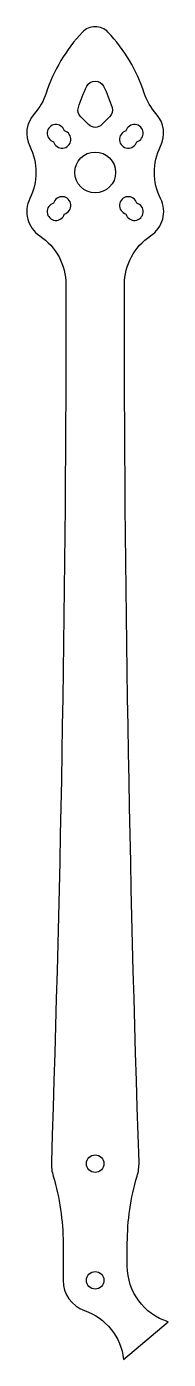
# Model space of a CAD drawing. Header units: millimetres. Extents: x -12 to 13, y -14 to 215.
import ezdxf

# ---------------------------------------------------------------- set-up
doc = ezdxf.new("R2010")
doc.units = ezdxf.units.MM

msp = doc.modelspace()

# ---------------------------------------------------------------- linework, layer by layer
for points in [[(5, 170.1), (5, 170.78, -0.251574), (9.48, 179.11, 0.379311), (11.19, 185.52, -0.236434), (11.19, 194.48, 0.307908), (10.44, 200.05, -0.103701), (8.39, 203.61, 0.109795), (2.19, 214.05, 0.432404), (-2.19, 214.05, 0.109795), (-8.39, 203.61, -0.103701), (-10.44, 200.05, 0.307908), (-11.19, 194.48, -0.236434), (-11.19, 185.52, 0.379311), (-9.48, 179.11, -0.251574), (-5, 170.78), (-5, 170.1, -0.008327), (-7.5, 20.25, 0.08131), (-7.18, 17.85, -0.072934), (-5.5, 6.36), (-5.5, 0, 0.319211), (-1.81, -5.19, -0.289552), (4.85, -13.56), (12.51, -7.13, -0.327766), (5.5, 2.41), (5.5, 6.36, -0.072934), (7.18, 17.85, 0.08131), (7.5, 20.25, -0.008327)], [(-1.13, 198.2), (-2.47, 199.55, -0.275074), (-2.88, 201.13, -0.044723), (-1.43, 204.78, -0.615641), (1.43, 204.78, -0.044723), (2.88, 201.13, -0.275074), (2.47, 199.55), (1.13, 198.2, -0.414214)], [(-7.11, 195.27, 1.732051), (-5.27, 197.11, 1.732051)], [(5.27, 197.11, 1.732051), (7.11, 195.27, 1.732051)], [(-5.27, 182.89, 1.732051), (-7.11, 184.73, 1.732051)], [(7.11, 184.73, 1.732051), (5.27, 182.89, 1.732051)]]:
    msp.add_lwpolyline(points, format="xyb", close=True)
for centre, radius in [((0, 190), 3.5), ((0, 20), 1.5), ((0, 0), 1.5)]:
    msp.add_circle(centre, radius)

doc.saveas('drawing.dxf')
